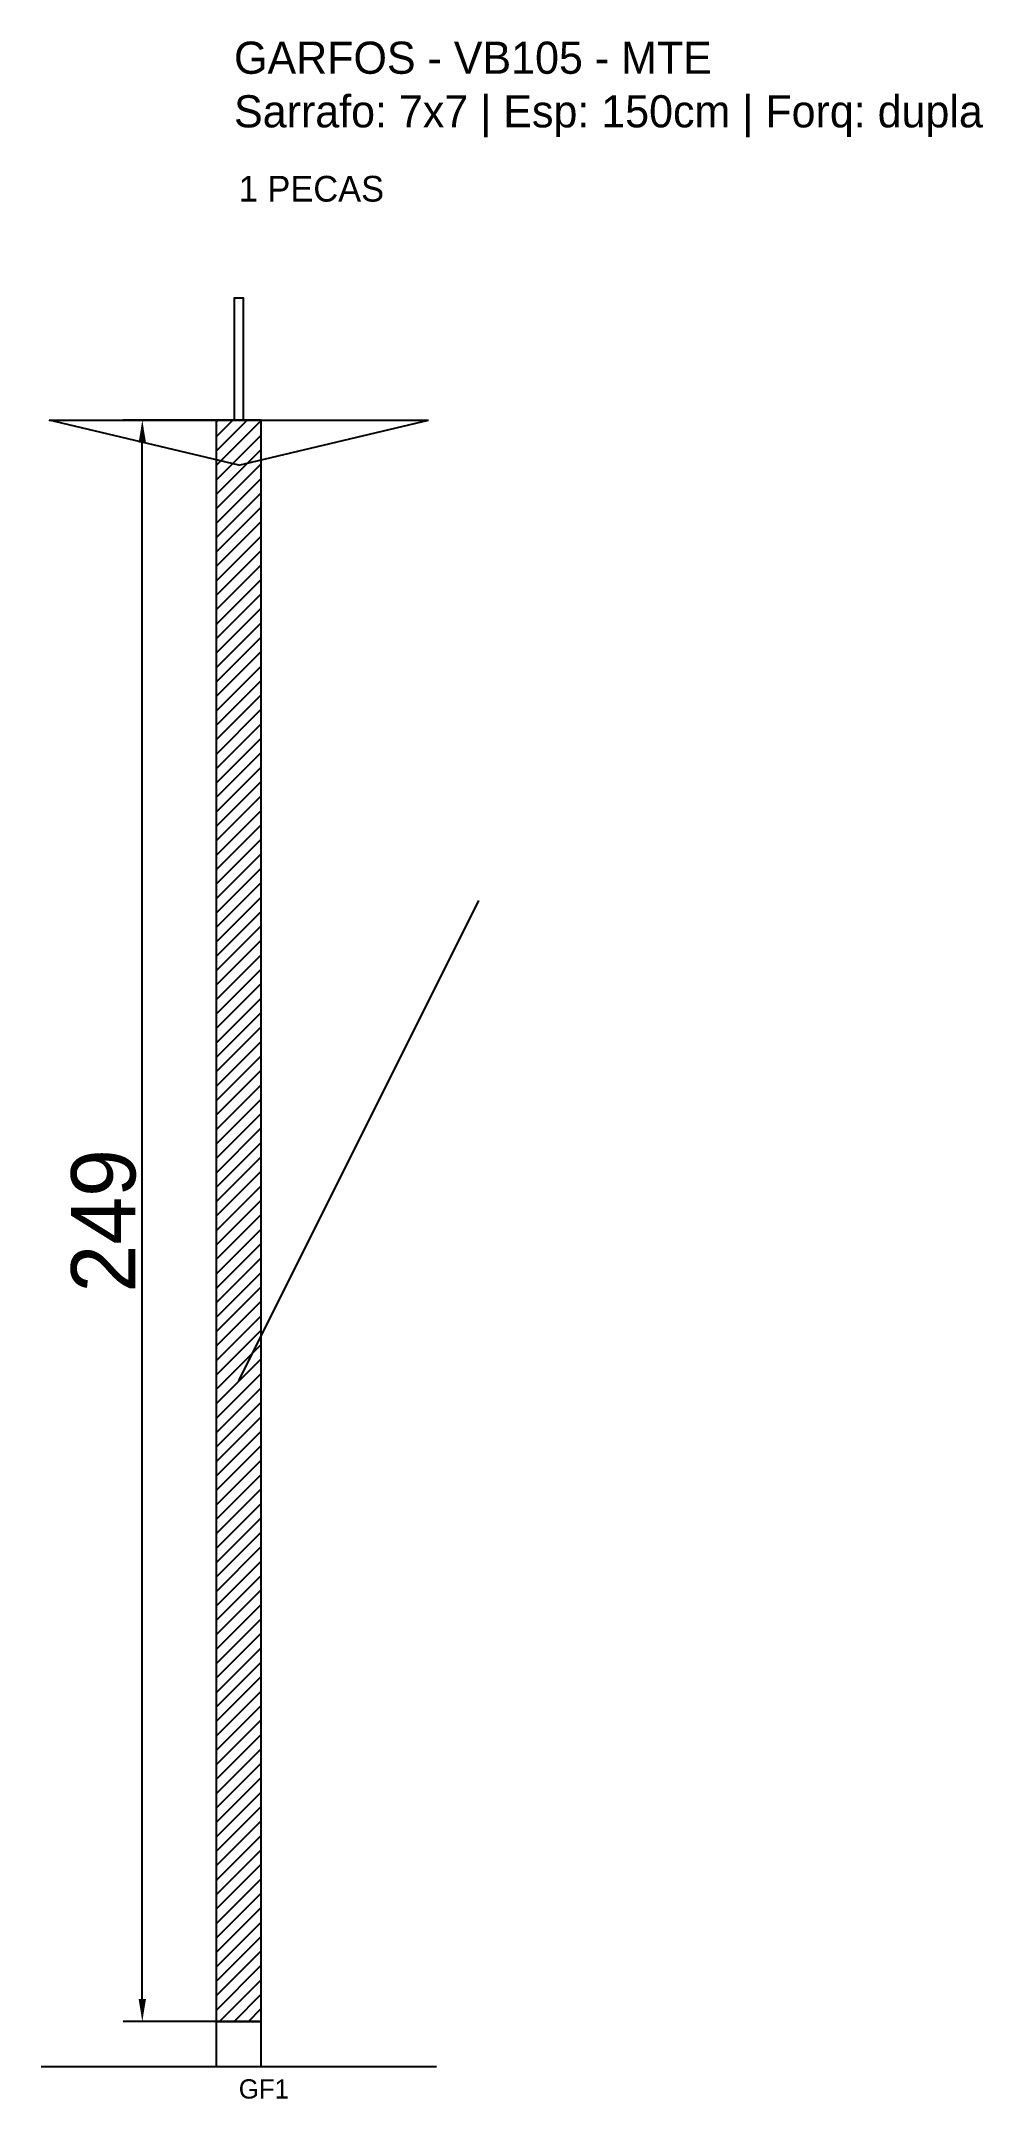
# Model space of a CAD drawing. Header units: metres. Extents: x -30 to 116, y -12 to 308.
import ezdxf

# ---------------------------------------------------------------- set-up
doc = ezdxf.new("R2010")
doc.units = ezdxf.units.M
for name, color, linetype in [('BARRA_ANCORAGEM', 1, 'Continuous'), ('COTA', 241, 'Continuous'), ('GARFOS OK', 3, 'Continuous'), ('NOME DA VIGA', 6, 'Continuous'), ('SARR_7x7', 40, 'Continuous'), ('VIGAS', 3, 'Continuous')]:
    doc.layers.add(name, color=color, linetype=linetype)
doc.dimstyles.new('EZ DXF', dxfattribs={"dimtxt": 10, "dimasz": 3.5, "dimexe": 3, "dimexo": 1.5, "dimgap": 1, "dimtad": 1, "dimdec": 1, "dimdsep": 46, "dimcen": 2.5, "dimazin": 3, "dimtfac": 1, "dimtmove": 0, "dimatfit": 3})

msp = doc.modelspace()

# ---------------------------------------------------------------- hatches: boundary and pattern name
at = {"layer": 'COTA'}
h = msp.add_hatch(dxfattribs=at)
h.set_pattern_fill('ANSI31', scale=0.5)
h.paths.add_polyline_path([(-2.768359, 0), (4.231641, 0), (4.231641, 249), (-2.768359, 249)])

# ---------------------------------------------------------------- linework, layer by layer
at = {"layer": 'BARRA_ANCORAGEM'}
msp.add_line((0.731641, 99.6), (38.081641, 174.3), dxfattribs=at)
at = {"layer": 'GARFOS OK'}
for p, q in [((0.731641, 242), (-28.768359, 249)), ((-28.768359, 249), (30.231641, 249)), ((0.731641, 242), (30.231641, 249))]:
    msp.add_line(p, q, dxfattribs=at)
at = {"layer": 'GARFOS OK', "linetype": 'CONTINUOUS'}
msp.add_line((-30, -7), (31.463282, -7), dxfattribs=at)
at = {"layer": 'GARFOS OK'}
msp.add_lwpolyline([(-2.768359, 0), (4.231641, 0), (4.231641, 249), (-2.768359, 249), (-2.768359, 0)], dxfattribs=at)
at = {"layer": 'SARR_7x7'}
msp.add_lwpolyline([(-2.768359, -7), (4.231641, -7), (4.231641, 0), (-2.768359, 0), (-2.768359, -7)], dxfattribs=at)
at = {"layer": 'VIGAS'}
msp.add_lwpolyline([(0, 249), (1.463282, 249), (1.463282, 268), (0, 268), (0, 249)], dxfattribs=at)

# ---------------------------------------------------------------- texts
at = {"layer": 'NOME DA VIGA'}
for s, height, p in [('1 PECAS', 4, (0.731641, 283)), ('GF1', 3, (0.731641, -12))]:
    msp.add_text(s, height=height, dxfattribs=at).set_placement(p)
at = {"layer": 'NOME DA VIGA', "insert": (0, 293), "char_height": 5, "attachment_point": 7}
msp.add_mtext('GARFOS - VB105 - MTE\\PSarrafo: 7x7 | Esp: 150cm | Forq: dupla', dxfattribs=at)

# ---------------------------------------------------------------- dimensions: what is measured, and where the dimension line sits
at = {"layer": 'COTA'}
msp.add_linear_dim(base=(-14.268359, 0), p1=(0.731641, 0), p2=(0.731641, 249), angle=90, dimstyle='EZ DXF', dxfattribs=at).render()

doc.saveas('drawing.dxf')
